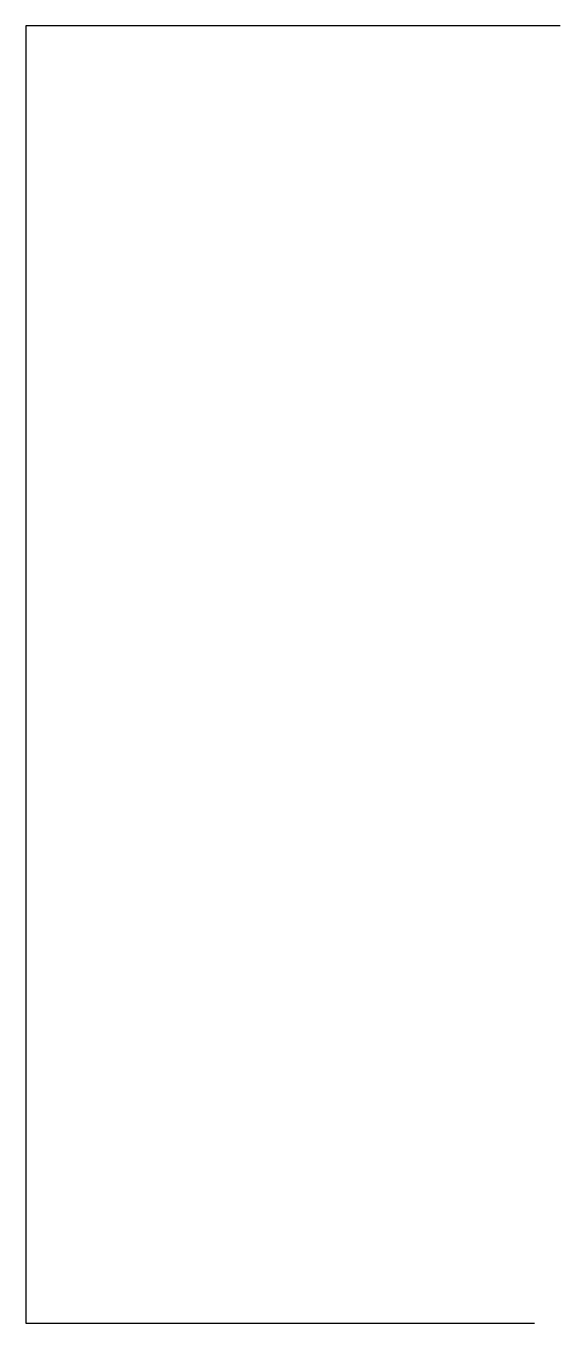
# Model space of a CAD drawing. Header units: metres. Extents: x -122111 to -121803, y -276946 to -276198.
import ezdxf

# ---------------------------------------------------------------- set-up
doc = ezdxf.new("R2010")
doc.units = ezdxf.units.M
doc.layers.add('STEEL', color=1, linetype='Continuous')

msp = doc.modelspace()

# ---------------------------------------------------------------- linework, layer by layer
at = {"layer": 'STEEL'}
msp.add_lwpolyline([(-121802.51, -276197.55), (-122111.09, -276197.55), (-122111.09, -276946.27), (-121817.21, -276946.27)], dxfattribs=at)

doc.saveas('drawing.dxf')
